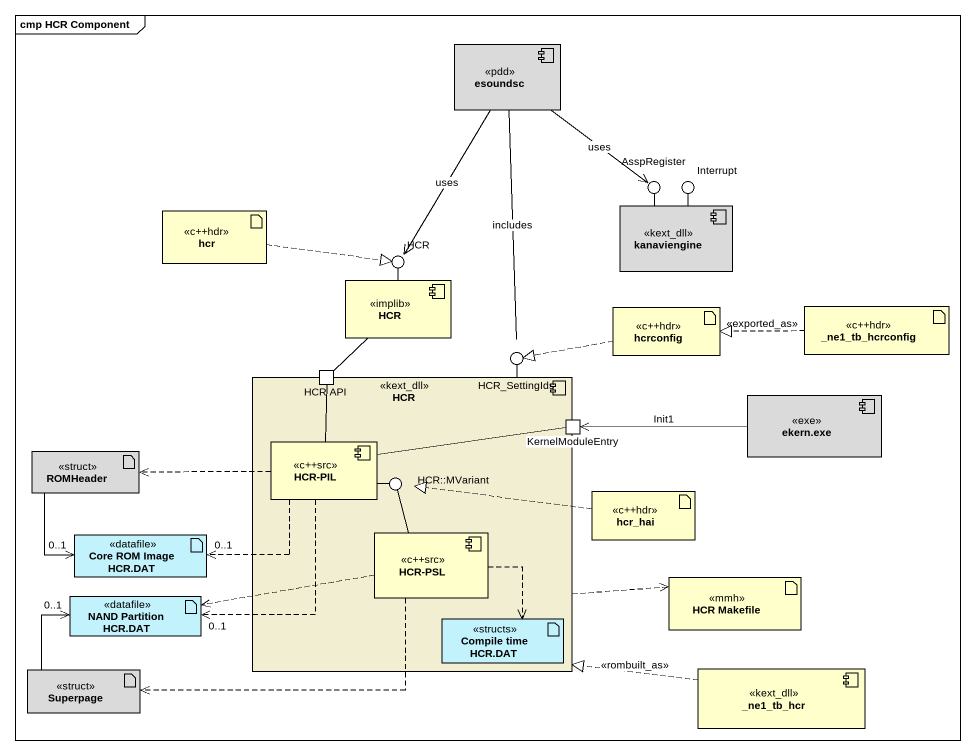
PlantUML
@startuml
mainframe cmp HCR Component
component esoundsc <<pdd>> #DADADA
() AsspRegister
() Interrupt
artifact hcr <<c++hdr>>
() HCR
component kanaviengine <<kext_dll>> #DADADA
component "HCR" as HCR_2 <<implib>>
artifact hcrconfig <<c++hdr>>
artifact "_ne1_tb_hcrconfig" as ne1_tb_hcrconfig <<c++hdr>>
component "HCR" as HCR_3 <<kext_dll>> #F2EED2 {
  port "HCR API" as HCR_API
  port KernelModuleEntry
  component "HCR-PIL" as HCR_PIL <<c++src>>
  component "HCR-PSL" as HCR_PSL <<c++src>>
  artifact "Compile time HCR.DAT" as Compile_time_HCR_DAT <<structs>> #C2F2FC
}
() HCR_SettingIds
component "ekern.exe" as ekern_exe <<exe>> #DADADA
artifact ROMHeader <<struct>> #DADADA
() "HCR::MVariant" as HCR_MVariant
artifact hcr_hai <<c++hdr>>
artifact "Core ROM Image HCR.DAT" as Core_ROM_Image_HCR_DAT <<datafile>> #C2F2FC
artifact "HCR Makefile" as HCR_Makefile <<mmh>>
artifact "NAND Partition HCR.DAT" as NAND_Partition_HCR_DAT <<datafile>> #C2F2FC
artifact Superpage <<struct>> #DADADA
component "_ne1_tb_hcr" as ne1_tb_hcr <<kext_dll>>
kanaviengine -up- AsspRegister
kanaviengine -up- Interrupt
HCR_2 -up- HCR
HCR_3 -up- HCR_SettingIds
HCR_PIL -right- HCR_MVariant
esoundsc --> AsspRegister : uses
esoundsc --> HCR : uses
esoundsc -- HCR_SettingIds : includes
hcr .right.|> HCR
HCR_2 -- HCR_API
hcrconfig .left.|> HCR_SettingIds
ne1_tb_hcrconfig .left.|> hcrconfig : <<exported_as>>
HCR_3 .right.> HCR_Makefile
ekern_exe -left-> KernelModuleEntry : Init1
ROMHeader --> "0..1" Core_ROM_Image_HCR_DAT
HCR_PIL -up- HCR_API
HCR_PIL -right- KernelModuleEntry
HCR_PIL .left.> ROMHeader
HCR_PIL .left.> "0..1" Core_ROM_Image_HCR_DAT
HCR_PIL ..> "0..1" NAND_Partition_HCR_DAT
hcr_hai .left.|> HCR_MVariant
HCR_PSL -up- HCR_MVariant
HCR_PSL .left.> NAND_Partition_HCR_DAT
HCR_PSL ..> Compile_time_HCR_DAT
HCR_PSL .left.> Superpage
Superpage -up-> "0..1" NAND_Partition_HCR_DAT
ne1_tb_hcr .left.|> HCR_3 : <<rombuilt_as>>
@enduml
